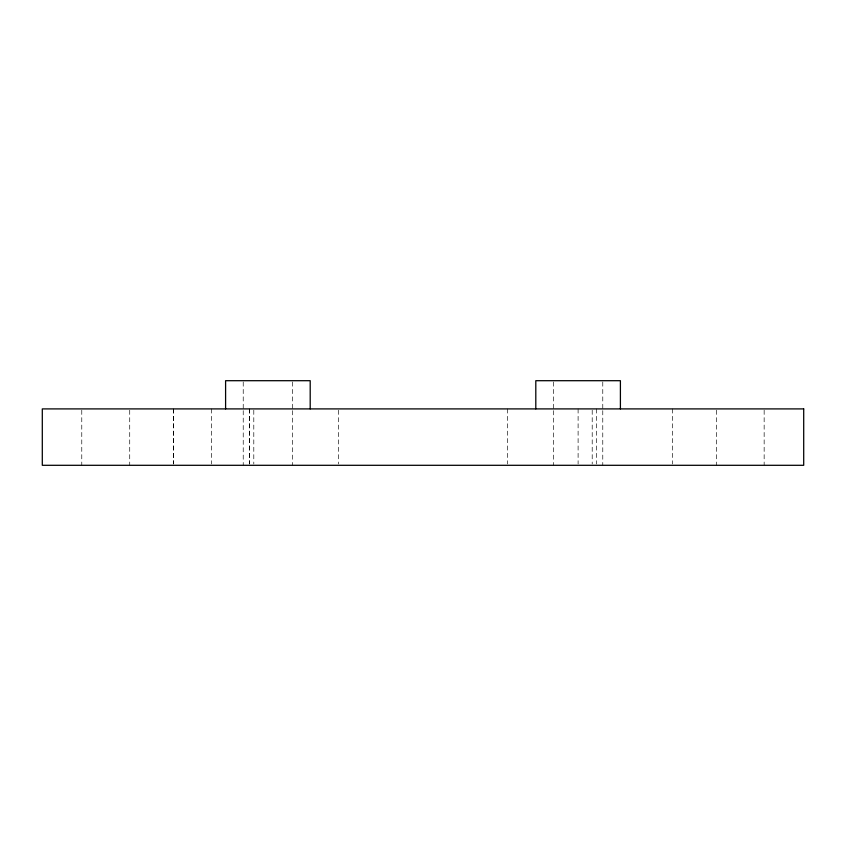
<?xml version="1.0" encoding="UTF-8"?>
<svg xmlns="http://www.w3.org/2000/svg" width="846" height="846" viewBox="0 0 846 846"><rect width="100%" height="100%" fill="white"/><g stroke="black" fill="none" stroke-linecap="round" stroke-linejoin="round"><path stroke-width="0.63" stroke-dasharray="4.23 3.17" d="M764.15 410.215L764.15 465.3M716.351 410.215L716.351 465.3M672.433 408.904L672.39 463.989M602.775 382.001L602.775 409.337M602.775 410.638L602.775 465.3M596.567 408.904L596.61 463.989M592.2 410.215L592.2 463.989M578.104 408.904L578.104 463.989M553.421 382.001L553.421 409.337M553.421 410.638L553.421 465.3M507.6 408.904L507.6 463.989M338.4 410.215L338.4 463.989M292.579 382.001L292.579 409.337M292.579 410.638L292.579 465.3M253.8 410.215L253.8 463.989M249.57 408.904L249.57 463.989M249.39 408.904L249.39 463.989M243.225 382.001L243.225 409.337M243.225 410.638L243.225 465.3M211.5 408.904L211.5 463.989M173.61 408.904L173.61 463.989M173.43 408.904L173.43 463.989M129.724 410.215L129.724 465.3M81.776 410.215L81.776 465.3"/><path stroke-width="1.27" d="M620.404 408.904L620.404 380.7L535.804 380.7L535.804 408.904M310.196 408.904L310.196 380.7L225.596 380.7L225.596 408.904M803.7 408.904L42.3 408.904L42.3 465.3L803.7 465.3L803.7 408.904"/></g></svg>
